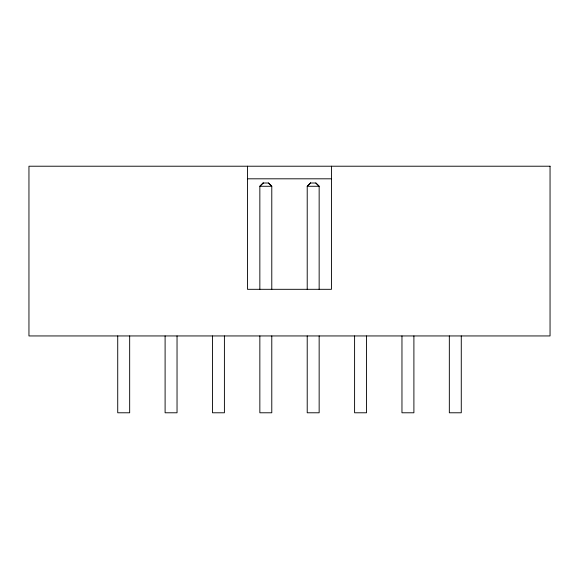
<?xml version="1.0" encoding="UTF-8"?>
<svg xmlns="http://www.w3.org/2000/svg" width="579" height="579" viewBox="0 0 579 579"><rect width="100%" height="100%" fill="white"/><g stroke="black" fill="none" stroke-linecap="round" stroke-linejoin="round"><path stroke-width="0.87" d="M263.199 183.007L259.848 186.272L259.848 289.312M310.576 183.007L307.217 186.272L307.217 289.312M247.486 178.81L331.514 178.81M315.801 183.007L319.152 186.272L319.152 289.312M268.424 183.007L271.783 186.272L271.783 289.312M461.275 335.943L461.275 412.784L449.333 412.784L449.333 335.943M413.898 335.943L413.898 412.784L401.964 412.784L401.964 335.943M366.529 335.943L366.529 412.784L354.594 412.784L354.594 335.943M331.463 166.216L331.463 289.312L247.486 289.312L247.537 166.216M319.152 335.943L319.152 412.784L307.217 412.784L307.217 335.943M271.783 335.943L271.783 412.784L259.848 412.784L259.848 335.943M224.406 335.943L224.406 412.784L212.471 412.784L212.471 335.943M177.036 335.943L177.036 412.784L165.102 412.784L165.102 335.943M129.667 335.943L129.667 412.784L117.725 412.784L117.725 335.943M263.112 183.007L259.848 186.272L271.783 186.272L268.518 183.007L263.112 183.007M310.482 183.007L307.217 186.272L319.152 186.272L315.888 183.007L310.482 183.007M550.05 166.216L28.95 166.216L28.95 335.943L550.05 335.943L550.05 166.216"/></g></svg>
